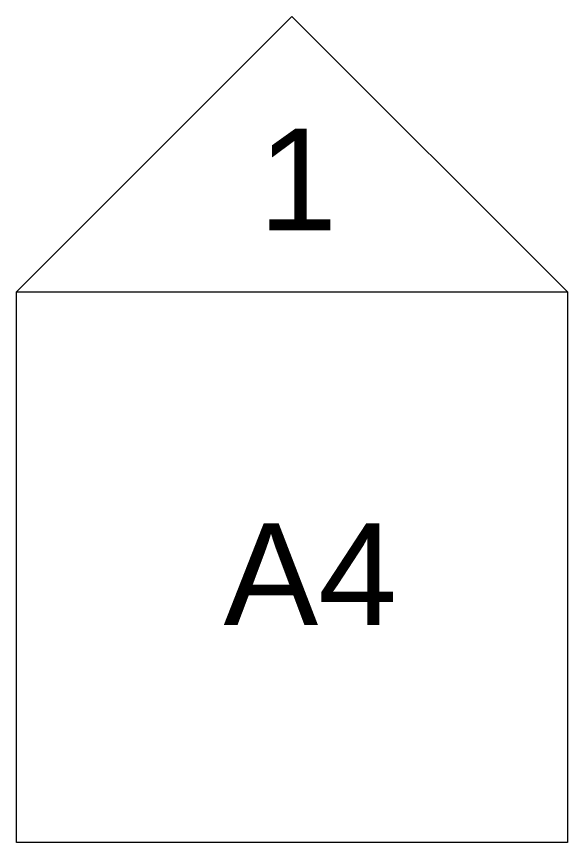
# Model space of a CAD drawing. Header units: inches. Extents: x -870 to 733, y -1250 to 961.
# Drawn here: x -39.7 to 8.3, y -1250.3 to -1178.3 of the extents above; entities that cross this region are included whole.
import ezdxf

# ---------------------------------------------------------------- set-up
doc = ezdxf.new("R2010")
doc.units = ezdxf.units.IN
doc.header["$MEASUREMENT"] = 0
doc.layers.add('G-ANNO-SYMB', color=111, linetype='Continuous', lineweight=9)
doc.styles.add('Arial', font='arial.ttf', dxfattribs={"height": 8.851796})

# ---------------------------------------------------------------- blocks, each defined once
blk = doc.blocks.new('Elevation - Detail Number-164347-Level 1')
at = {"layer": 'G-ANNO-SYMB'}
for p, q in [((-0.25, -0.25), (-0.25, 0.25)), ((-0.25, 0.25), (0.25, 0.25)), ((0.25, 0.25), (0.25, -0.25)), ((0.25, -0.25), (-0.25, -0.25))]:
    blk.add_line(p, q, dxfattribs=at)
blk = doc.blocks.new('Elevation - Detail Number-164074-Level 1')
at = {"layer": 'G-ANNO-SYMB'}
for p, q in [((0, 0.25), (-0.25, 0)), ((0.25, 0), (0, 0.25)), ((-0.25, 0), (0.25, 0))]:
    blk.add_line(p, q, dxfattribs=at)

msp = doc.modelspace()

# ---------------------------------------------------------------- block references
at = {"layer": 'G-ANNO-SYMB', "xscale": 95.99999999999994, "yscale": 95.99999999999994, "zscale": 95.99999999999994}
for name, p in [('Elevation - Detail Number-164074-Level 1', (-15.74878, -1202.269612)), ('Elevation - Detail Number-164347-Level 1', (-15.74878, -1226.269612))]:
    msp.add_blockref(name, p, dxfattribs=at)

# ---------------------------------------------------------------- next in the draw order: texts
at = {"layer": 'G-ANNO-SYMB', "attachment_point": 2, "line_spacing_factor": 0.938532, "style": 'Arial', "bg_fill": 3, "box_fill_scale": 1.25, "bg_fill_color": 0, "bg_fill_transparency": 0}
for s, insert, char_height, width in [('1', (-15.230791, -1188.046689), 8.851796, 8.208), ('A4', (-14.15121, -1222.456179), 8.8517964, 18.036)]:
    msp.add_mtext(s, dxfattribs=dict(at, insert=insert, char_height=char_height, width=width))

doc.saveas('drawing.dxf')
